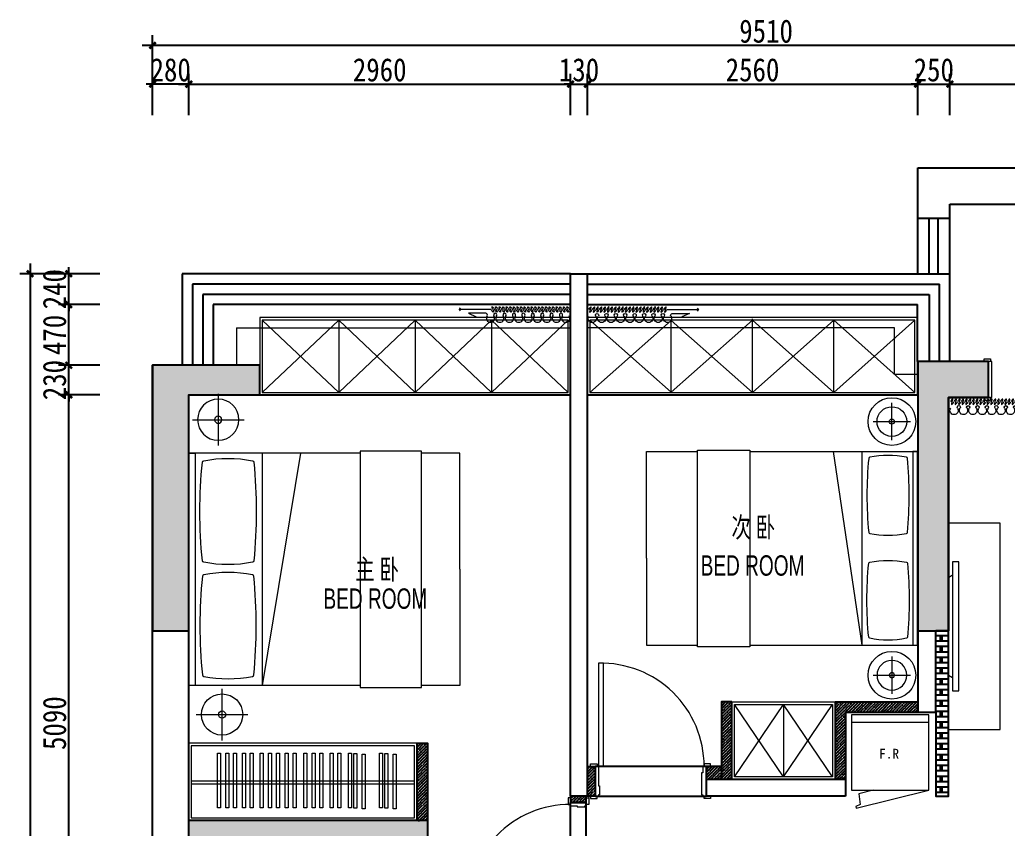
# Model space of a CAD drawing. Header units: millimetres. Extents: x 104198 to 1296755, y -81101 to 81453.
# Drawn here: x 600648 to 608302, y 13890 to 20159 of the extents above; entities that cross this region are included whole.
import ezdxf

# ---------------------------------------------------------------- set-up
doc = ezdxf.new("R2010")
doc.units = ezdxf.units.MM
doc.header["$PDMODE"] = 3
doc.layers.get('Defpoints').update_dxf_attribs({"color": 250})
for name, color, linetype, lineweight in [('01-PL-墙体柱子', 7, 'Continuous', 35), ('1-活动家具', 51, 'Continuous', 20), ('1-门套', 3, 'Continuous', 13), ('P★01 活动家具', 51, 'Continuous', 0), ('P★02 固定家具', 30, 'Continuous', 0), ('P★04 平面门扇', 60, 'Continuous', 0), ('平面文字', 2, 'Continuous', 0)]:
    doc.layers.add(name, color=color, linetype=linetype, lineweight=lineweight)
for name, color, linetype in [('11-PL-原始门窗', 1, 'Continuous'), ('30-PL-平面文字说明', 1, 'Continuous'), ('P-新砌墙体填充', 8, 'Continuous'), ('墙体', 7, 'Continuous'), ('窗户', 1, 'Continuous')]:
    doc.layers.add(name, color=color, linetype=linetype)
doc.styles.add('ROMANT', font='', dxfattribs={"width": 0.7})
doc.styles.add('新宋体', font='', dxfattribs={"width": 0.85})
doc.styles.get('ROMANT').set_extended_font_data('SimSun')
doc.styles.get('新宋体').set_extended_font_data('NSimSun')
doc.dimstyles.new('平面外部尺寸', dxfattribs={"dimtxt": 180, "dimasz": 50, "dimexe": 80, "dimexo": 60, "dimgap": 20, "dimtad": 1, "dimdec": 0, "dimtxsty": '新宋体', "dimblk": 'ARCHTICK', "dimcen": 2.5, "dimdle": 80, "dimclrd": 8, "dimclre": 8, "dimclrt": 1, "dimadec": 0, "dimazin": 0, "dimtfac": 1, "dimtdec": 0, "dimtix": 1, "dimtmove": 2, "dimatfit": 3, "dimldrblk": 'DOT', "dimfxl": 1, "dimarcsym": 0})

# ---------------------------------------------------------------- blocks, each defined once
blk = doc.blocks.new('A$C4F0320F4')
at = {"color": 32}
for p, q in [((1091, 71), (1009, 108)), ((849, 29), (1192, 29)), ((905, 71), (1091, 71))]:
    blk.add_line(p, q, dxfattribs=at)
for centre, start, end in [((1208, 61), 206.8177, 243.0269), ((1208, -3), 116.9731, 153.1823)]:
    blk.add_arc(centre, 36.1, start, end, dxfattribs=at)
for centre, major_axis, start_param, end_param in [((44, 124), (31.3, 31.3), 0.785455, 2.971795), ((44, 124), (31.3, 31.3), 4.8823, 7.06864), ((95, 89), (-12.6, 12.6), 0.169911, 2.356251)]:
    blk.add_ellipse(centre, major_axis=major_axis, ratio=1, start_param=start_param, end_param=end_param, dxfattribs=at)
at = {"color": 32, "linetype": 'ByBlock'}
for centre, major_axis, start_param, end_param in [((145, 124), (31.3, 31.3), 0.785455, 2.971795), ((145, 124), (-31.3, 31.3), 3.311504, 5.497844), ((246, 124), (31.3, 31.3), 0.785455, 2.971795), ((246, 124), (31.3, 31.3), 4.8823, 7.06864), ((348, 124), (-31.3, 31.3), -0.785341, 1.400999), ((348, 124), (31.3, 31.3), 4.8823, 7.06864), ((449, 124), (31.3, 31.3), 0.785455, 2.971795), ((449, 124), (31.3, 31.3), 4.8823, 7.06864), ((550, 124), (31.3, 31.3), 0.785455, 2.971795), ((550, 124), (-31.3, 31.3), 3.311504, 5.497844), ((651, 124), (31.3, 31.3), 0.785455, 2.971795), ((651, 124), (31.3, 31.3), 4.8823, 7.06864), ((753, 124), (31.3, 31.3), 0.785455, 2.971795), ((753, 124), (31.3, 31.3), 4.8823, 7.06864), ((854, 124), (-31.3, 31.3), -0.785341, 1.400999), ((854, 124), (31.3, 31.3), 4.8823, 7.06864), ((95, 89), (-12.6, 12.6), 2.356251, 4.542591), ((196, 89), (12.6, 12.6), 1.740708, 6.113388), ((297, 89), (-12.6, 12.6), 0.169911, 4.542591), ((398, 89), (12.6, 12.6), 1.740708, 6.113388), ((500, 89), (-12.6, 12.6), 0.169911, 2.356251), ((500, 89), (-12.6, 12.6), 2.356251, 4.542591), ((601, 89), (12.6, 12.6), 1.740708, 6.113388), ((702, 89), (12.6, 12.6), 1.740708, 6.113388), ((803, 89), (-12.6, 12.6), 0.169911, 4.542591), ((905, 89), (-12.6, 12.6), 0.169911, 2.356251)]:
    blk.add_ellipse(centre, major_axis=major_axis, ratio=1, start_param=start_param, end_param=end_param, dxfattribs=at)
at = {"color": 32, "extrusion": (0, 0, -1)}
for centre, start_param, end_param in [((14, 29), 1.716714, 4.858306), ((33, 29), -1.424879, 1.716714), ((52, 29), 1.716714, 4.858306), ((72, 29), -1.424879, 1.716714), ((91, 29), 1.716714, 4.858306), ((110, 29), -1.424879, 1.716714), ((129, 29), 1.716714, 4.858306), ((148, 29), -1.424879, 1.716714), ((168, 29), 1.716714, 4.858306), ((187, 29), -1.424879, 1.716714), ((206, 29), 1.716714, 4.858306), ((225, 29), -1.424879, 1.716714), ((244, 29), 1.716714, 4.858306), ((264, 29), -1.424879, 1.716714), ((283, 29), 1.716714, 4.858306), ((302, 29), -1.424879, 1.716714), ((321, 29), 1.716714, 4.858306), ((340, 29), -1.424879, 1.716714), ((360, 29), 1.716714, 4.858306), ((379, 29), -1.424879, 1.716714), ((398, 29), 1.716714, 4.858306), ((417, 29), -1.424879, 1.716714), ((436, 29), 1.716714, 4.858306), ((456, 29), -1.424879, 1.716714), ((475, 29), 1.716714, 4.858306), ((494, 29), -1.424879, 1.716714), ((513, 29), 1.716714, 4.858306), ((532, 29), -1.424879, 1.716714), ((551, 29), 1.716714, 4.858306), ((571, 29), -1.424879, 1.716714), ((590, 29), 1.716714, 4.858306), ((609, 29), -1.424879, 1.716714), ((628, 29), 1.716714, 4.858306), ((647, 29), -1.424879, 1.716714), ((667, 29), 1.716714, 4.858306), ((686, 29), -1.424879, 1.716714), ((705, 29), 1.716714, 4.858306), ((724, 29), -1.424879, 1.716714), ((743, 29), 1.716714, 4.858306), ((763, 29), -1.424879, 1.716714), ((782, 29), 1.716714, 4.858306), ((801, 29), -1.424879, 1.716714), ((820, 29), 1.716714, 4.858306), ((839, 29), -1.424879, 1.716714)]:
    blk.add_ellipse(centre, major_axis=(-16.5, 28.6), ratio=0.254545, start_param=start_param, end_param=end_param, dxfattribs=at)
blk = doc.blocks.new('A$C619C14DB')
at = {"layer": '1-活动家具', "color": 45}
for points in [[(0, 30), (1000, 30), (1000, 80), (0, 80)], [(100, 30), (900, 30), (880, 0), (120, 0)]]:
    blk.add_lwpolyline(points, close=True, dxfattribs=at)
blk = doc.blocks.new('A$C41F843A1')
at = {"layer": '1-活动家具', "color": 51}
for p, q in [((687.9, 2100), (12.9, 2100)), ((12.9, 2100), (12.9, 1704.6)), ((687.9, 2100), (1512.9, 2100)), ((1512.9, 2100), (1512.9, 1704.6)), ((12.9, 1300.6), (12.9, 0)), ((1512.9, 1300.6), (1512.9, 0))]:
    blk.add_line(p, q, dxfattribs=at)
at = {"layer": '1-活动家具', "color": 45}
for q in [(1512.9, 651.5), (1512.9, 428.6)]:
    blk.add_line((12.9, 428.6), q, dxfattribs=at)
at = {"layer": '1-活动家具', "color": 51}
for points in [[(1525.7, 1300.6), (0, 1300.6), (0, 1704.6), (1525.7, 1704.6)], [(1512.9, 37.5), (12.9, 37.5), (12.9, 0), (1512.9, 0)]]:
    blk.add_lwpolyline(points, close=True, dxfattribs=at)
at = {"layer": '1-活动家具', "color": 45}
for points in [[(647.5, 378.2, -0.322023), (655.6, 370.6, -0.09885), (655.6, 86.7, -0.322023), (647.5, 79.1, -0.049649), (73.6, 79.1, -0.322023), (65.5, 86.7, -0.09885), (65.5, 370.6, -0.322023), (73.6, 378.2, -0.049649)], [(887.2, 378.2, 0.322023), (879, 370.6, 0.09885), (879, 86.7, 0.322023), (887.2, 79.1, 0.049649), (1461.1, 79.1, 0.322023), (1469.2, 86.7, 0.09885), (1469.2, 370.6, 0.322023), (1461.1, 378.2, 0.049649)]]:
    blk.add_lwpolyline(points, format="xyb", close=True, dxfattribs=at)
blk = doc.blocks.new('A$C1AED7FCF')
at = {"layer": '1-活动家具', "color": 45}
for points in [[(247.5, 0), (247.5, 495.1)], [(0, 247.5), (495.1, 247.5)]]:
    blk.add_lwpolyline(points, dxfattribs=at)
at = {"layer": '1-活动家具', "color": 51, "ltscale": 2000}
blk.add_circle((247.5, 247.5), 197.5, dxfattribs=at)
at = {"layer": '1-活动家具', "color": 45}
blk.add_circle((247.5, 247.5), 34.5, dxfattribs=at)
blk = doc.blocks.new('A$C69B14268')
at = {"layer": '1-活动家具', "color": 51}
for p, q in [((17.1, 772.1), (17.1, 2100)), ((1817.1, 772.1), (1817.1, 2100)), ((17.1, 0), (17.1, 294.8)), ((1817.1, 0), (1817.1, 294.8)), ((917.1, 0), (17.1, 0)), ((917.1, 0), (1817.1, 0))]:
    blk.add_line(p, q, dxfattribs=at)
at = {"layer": '1-活动家具', "color": 45}
for q in [(1817.1, 1528.6), (1817.1, 1231.3)]:
    blk.add_line((17.1, 1528.6), q, dxfattribs=at)
at = {"layer": '1-活动家具', "color": 51}
for points in [[(1817.1, 2050), (17.1, 2050), (17.1, 2100), (1817.1, 2100)], [(1834.2, 772.1), (0, 772.1), (0, 294.8), (1834.2, 294.8)]]:
    blk.add_lwpolyline(points, close=True, dxfattribs=at)
at = {"layer": '1-活动家具', "color": 45}
for points in [[(863.3, 1595.7, 0.322023), (874.2, 1605.8, 0.09885), (874.2, 1984.4, 0.322023), (863.3, 1994.5, 0.049649), (98.1, 1994.5, 0.322023), (87.3, 1984.4, 0.09885), (87.3, 1605.8, 0.322023), (98.1, 1595.7, 0.049649)], [(982.9, 1595.7, -0.322023), (972, 1605.8, -0.09885), (972, 1984.4, -0.322023), (982.9, 1994.5, -0.049649), (1748.1, 1994.5, -0.322023), (1758.9, 1984.4, -0.09885), (1758.9, 1605.8, -0.322023), (1748.1, 1595.7, -0.049649)]]:
    blk.add_lwpolyline(points, format="xyb", close=True, dxfattribs=at)
blk = doc.blocks.new('_ArchTick')
at = {"color": 2, "linetype": 'ByBlock', "const_width": 0.4}
blk.add_lwpolyline([(-0.5, -0.5), (0.5, 0.5)], dxfattribs=at)
blk = doc.blocks.new('*D1050')
at = {"layer": '30-PL-平面文字说明', "color": 8, "lineweight": -2, "transparency": 16777216}
for p, q in [((568736, 12080.1), (568736, 17330.1)), ((568976, 17250.1), (568656, 17250.1)), ((568976, 12160.1), (568656, 12160.1))]:
    blk.add_line(p, q, dxfattribs=at)
at = {"layer": 'Defpoints', "color": 0, "transparency": 16777216}
for p in [(568736, 17250.1), (569036, 17250.1), (569036, 12160.1)]:
    blk.add_point(p, dxfattribs=at)
at = {"layer": '30-PL-平面文字说明', "color": 8, "lineweight": -2, "transparency": 16777216, "xscale": 50, "yscale": 50, "zscale": 50}
for p, rotation in [((568736, 17250.1), 90), ((568736, 12160.1), 270)]:
    blk.add_blockref('_ArchTick', p, dxfattribs=dict(at, rotation=rotation))
at = {"layer": '30-PL-平面文字说明', "color": 1, "transparency": 16777216, "insert": (568626, 14705.1), "char_height": 180, "attachment_point": 5, "rotation": 90, "style": '新宋体'}
blk.add_mtext('5090', dxfattribs=at)
blk = doc.blocks.new('_Dot')
at = {"color": 2, "linetype": 'ByBlock', "lineweight": -2}
blk.add_line((-0.5, 0), (-1, 0), dxfattribs=at)
at = {"color": 2, "linetype": 'ByBlock', "const_width": 0.5}
blk.add_lwpolyline([(-0.25, 0, 1), (0.25, 0, 1)], format="xyb", close=True, dxfattribs=at)
blk = doc.blocks.new('*D1051')
at = {"layer": '30-PL-平面文字说明', "color": 8, "lineweight": -2, "transparency": 16777216}
for p, q in [((568736, 17480.1), (568736, 17530.1)), ((568976, 17480.1), (568656, 17480.1)), ((568736, 17250.1), (568736, 17480.1)), ((568976, 17250.1), (568656, 17250.1)), ((568736, 17250.1), (568736, 17200.1))]:
    blk.add_line(p, q, dxfattribs=at)
at = {"layer": 'Defpoints', "color": 0, "transparency": 16777216}
for p in [(568736, 17480.1), (569036, 17480.1), (569036, 17250.1)]:
    blk.add_point(p, dxfattribs=at)
at = {"layer": '30-PL-平面文字说明', "color": 8, "lineweight": -2, "transparency": 16777216, "xscale": 50, "yscale": 50, "zscale": 50}
for p, rotation in [((568736, 17480.1), 270), ((568736, 17250.1), 90)]:
    blk.add_blockref('_ArchTick', p, dxfattribs=dict(at, rotation=rotation))
at = {"layer": '30-PL-平面文字说明', "color": 1, "transparency": 16777216, "insert": (568626, 17365.1), "char_height": 180, "attachment_point": 5, "rotation": 90, "style": '新宋体'}
blk.add_mtext('230', dxfattribs=at)
blk = doc.blocks.new('*D1052')
at = {"layer": '30-PL-平面文字说明', "color": 8, "lineweight": -2, "transparency": 16777216}
for p, q in [((568736, 17400.1), (568736, 18030.1)), ((568976, 17950.1), (568656, 17950.1)), ((568976, 17480.1), (568656, 17480.1))]:
    blk.add_line(p, q, dxfattribs=at)
at = {"layer": 'Defpoints', "color": 0, "transparency": 16777216}
for p in [(568736, 17950.1), (569036, 17950.1), (569036, 17480.1)]:
    blk.add_point(p, dxfattribs=at)
at = {"layer": '30-PL-平面文字说明', "color": 8, "lineweight": -2, "transparency": 16777216, "xscale": 50, "yscale": 50, "zscale": 50}
for p, rotation in [((568736, 17950.1), 90), ((568736, 17480.1), 270)]:
    blk.add_blockref('_ArchTick', p, dxfattribs=dict(at, rotation=rotation))
at = {"layer": '30-PL-平面文字说明', "color": 1, "transparency": 16777216, "insert": (568626, 17715.1), "char_height": 180, "attachment_point": 5, "rotation": 90, "style": '新宋体'}
blk.add_mtext('470', dxfattribs=at)
blk = doc.blocks.new('*D1053')
at = {"layer": '30-PL-平面文字说明', "color": 8, "lineweight": -2, "transparency": 16777216}
for p, q in [((568736, 18190.1), (568736, 18240.1)), ((568976, 18190.1), (568656, 18190.1)), ((568736, 17950.1), (568736, 18190.1)), ((568976, 17950.1), (568656, 17950.1)), ((568736, 17950.1), (568736, 17900.1))]:
    blk.add_line(p, q, dxfattribs=at)
at = {"layer": 'Defpoints', "color": 0, "transparency": 16777216}
for p in [(568736, 18190.1), (569036, 18190.1), (569036, 17950.1)]:
    blk.add_point(p, dxfattribs=at)
at = {"layer": '30-PL-平面文字说明', "color": 8, "lineweight": -2, "transparency": 16777216, "xscale": 50, "yscale": 50, "zscale": 50}
for p, rotation in [((568736, 18190.1), 270), ((568736, 17950.1), 90)]:
    blk.add_blockref('_ArchTick', p, dxfattribs=dict(at, rotation=rotation))
at = {"layer": '30-PL-平面文字说明', "color": 1, "transparency": 16777216, "insert": (568626, 18070.1), "char_height": 180, "attachment_point": 5, "rotation": 90, "style": '新宋体'}
blk.add_mtext('240', dxfattribs=at)
blk = doc.blocks.new('*D1054')
at = {"layer": '30-PL-平面文字说明', "color": 8, "lineweight": -2, "transparency": 16777216}
for p, q in [((568436, 18270.1), (568436, 8100.1)), ((568976, 18190.1), (568356, 18190.1)), ((568976, 8180.1), (568356, 8180.1))]:
    blk.add_line(p, q, dxfattribs=at)
at = {"layer": 'Defpoints', "color": 0, "transparency": 16777216}
for p in [(569036, 18190.1), (568436, 8180.1), (569036, 8180.1)]:
    blk.add_point(p, dxfattribs=at)
at = {"layer": '30-PL-平面文字说明', "color": 8, "lineweight": -2, "transparency": 16777216, "xscale": 50, "yscale": 50, "zscale": 50}
for p, rotation in [((568436, 18190.1), 90), ((568436, 8180.1), 270)]:
    blk.add_blockref('_ArchTick', p, dxfattribs=dict(at, rotation=rotation))
at = {"layer": '30-PL-平面文字说明', "color": 1, "transparency": 16777216, "insert": (568326, 13185.1), "char_height": 180, "attachment_point": 5, "rotation": 90, "style": '新宋体'}
blk.add_mtext('10010', dxfattribs=at)
blk = doc.blocks.new('*D1069')
at = {"layer": '30-PL-平面文字说明', "color": 8, "lineweight": -2, "transparency": 16777216}
for p, q in [((569666, 19420.1), (569666, 19740.1)), ((572626, 19420.1), (572626, 19740.1)), ((569586, 19660.1), (572706, 19660.1))]:
    blk.add_line(p, q, dxfattribs=at)
at = {"layer": 'Defpoints', "color": 0, "transparency": 16777216}
for p in [(572626, 19660.1), (569666, 19360.1), (572626, 19360.1)]:
    blk.add_point(p, dxfattribs=at)
at = {"layer": '30-PL-平面文字说明', "color": 8, "lineweight": -2, "transparency": 16777216, "xscale": 50, "yscale": 50, "zscale": 50, "rotation": 180}
blk.add_blockref('_ArchTick', (569666, 19660.1), dxfattribs=at)
at = {"layer": '30-PL-平面文字说明', "color": 8, "lineweight": -2, "transparency": 16777216, "xscale": 50, "yscale": 50, "zscale": 50}
blk.add_blockref('_ArchTick', (572626, 19660.1), dxfattribs=at)
at = {"layer": '30-PL-平面文字说明', "color": 1, "transparency": 16777216, "insert": (571146, 19770.1), "char_height": 180, "attachment_point": 5, "style": '新宋体'}
blk.add_mtext('2960', dxfattribs=at)
blk = doc.blocks.new('*D1070')
at = {"layer": '30-PL-平面文字说明', "color": 8, "lineweight": -2, "transparency": 16777216}
for p, q in [((572626, 19420.1), (572626, 19740.1)), ((572756, 19420.1), (572756, 19740.1)), ((572626, 19660.1), (572576, 19660.1)), ((572626, 19660.1), (572756, 19660.1)), ((572756, 19660.1), (572806, 19660.1))]:
    blk.add_line(p, q, dxfattribs=at)
at = {"layer": 'Defpoints', "color": 0, "transparency": 16777216}
for p in [(572756, 19660.1), (572626, 19360.1), (572756, 19360.1)]:
    blk.add_point(p, dxfattribs=at)
at = {"layer": '30-PL-平面文字说明', "color": 8, "lineweight": -2, "transparency": 16777216, "xscale": 50, "yscale": 50, "zscale": 50}
blk.add_blockref('_ArchTick', (572626, 19660.1), dxfattribs=at)
at = {"layer": '30-PL-平面文字说明', "color": 8, "lineweight": -2, "transparency": 16777216, "xscale": 50, "yscale": 50, "zscale": 50, "rotation": 180}
blk.add_blockref('_ArchTick', (572756, 19660.1), dxfattribs=at)
at = {"layer": '30-PL-平面文字说明', "color": 1, "transparency": 16777216, "insert": (572691, 19770.1), "char_height": 180, "attachment_point": 5, "style": '新宋体'}
blk.add_mtext('130', dxfattribs=at)
blk = doc.blocks.new('*D1071')
at = {"layer": '30-PL-平面文字说明', "color": 8, "lineweight": -2, "transparency": 16777216}
for p, q in [((572756, 19420.1), (572756, 19740.1)), ((575316, 19420.1), (575316, 19740.1)), ((572676, 19660.1), (575396, 19660.1))]:
    blk.add_line(p, q, dxfattribs=at)
at = {"layer": 'Defpoints', "color": 0, "transparency": 16777216}
for p in [(575316, 19660.1), (572756, 19360.1), (575316, 19360.1)]:
    blk.add_point(p, dxfattribs=at)
at = {"layer": '30-PL-平面文字说明', "color": 8, "lineweight": -2, "transparency": 16777216, "xscale": 50, "yscale": 50, "zscale": 50, "rotation": 180}
blk.add_blockref('_ArchTick', (572756, 19660.1), dxfattribs=at)
at = {"layer": '30-PL-平面文字说明', "color": 8, "lineweight": -2, "transparency": 16777216, "xscale": 50, "yscale": 50, "zscale": 50}
blk.add_blockref('_ArchTick', (575316, 19660.1), dxfattribs=at)
at = {"layer": '30-PL-平面文字说明', "color": 1, "transparency": 16777216, "insert": (574036, 19770.1), "char_height": 180, "attachment_point": 5, "style": '新宋体'}
blk.add_mtext('2560', dxfattribs=at)
blk = doc.blocks.new('*D1072')
at = {"layer": '30-PL-平面文字说明', "color": 8, "lineweight": -2, "transparency": 16777216}
for p, q in [((575316, 19420.1), (575316, 19740.1)), ((575566, 19420.1), (575566, 19740.1)), ((575316, 19660.1), (575266, 19660.1)), ((575316, 19660.1), (575566, 19660.1)), ((575566, 19660.1), (575616, 19660.1))]:
    blk.add_line(p, q, dxfattribs=at)
at = {"layer": 'Defpoints', "color": 0, "transparency": 16777216}
for p in [(575566, 19660.1), (575316, 19360.1), (575566, 19360.1)]:
    blk.add_point(p, dxfattribs=at)
at = {"layer": '30-PL-平面文字说明', "color": 8, "lineweight": -2, "transparency": 16777216, "xscale": 50, "yscale": 50, "zscale": 50}
blk.add_blockref('_ArchTick', (575316, 19660.1), dxfattribs=at)
at = {"layer": '30-PL-平面文字说明', "color": 8, "lineweight": -2, "transparency": 16777216, "xscale": 50, "yscale": 50, "zscale": 50, "rotation": 180}
blk.add_blockref('_ArchTick', (575566, 19660.1), dxfattribs=at)
at = {"layer": '30-PL-平面文字说明', "color": 1, "transparency": 16777216, "insert": (575441, 19770.1), "char_height": 180, "attachment_point": 5, "style": '新宋体'}
blk.add_mtext('250', dxfattribs=at)
blk = doc.blocks.new('*D1073')
at = {"layer": '30-PL-平面文字说明', "color": 8, "lineweight": -2, "transparency": 16777216}
for p, q in [((575566, 19420.1), (575566, 19740.1)), ((578616, 19420.1), (578616, 19740.1)), ((575486, 19660.1), (578696, 19660.1))]:
    blk.add_line(p, q, dxfattribs=at)
at = {"layer": 'Defpoints', "color": 0, "transparency": 16777216}
for p in [(578616, 19660.1), (575566, 19360.1), (578616, 19360.1)]:
    blk.add_point(p, dxfattribs=at)
at = {"layer": '30-PL-平面文字说明', "color": 8, "lineweight": -2, "transparency": 16777216, "xscale": 50, "yscale": 50, "zscale": 50, "rotation": 180}
blk.add_blockref('_ArchTick', (575566, 19660.1), dxfattribs=at)
at = {"layer": '30-PL-平面文字说明', "color": 8, "lineweight": -2, "transparency": 16777216, "xscale": 50, "yscale": 50, "zscale": 50}
blk.add_blockref('_ArchTick', (578616, 19660.1), dxfattribs=at)
at = {"layer": '30-PL-平面文字说明', "color": 1, "transparency": 16777216, "insert": (577166, 19770.1), "char_height": 180, "attachment_point": 5, "style": '新宋体'}
blk.add_mtext('3050', dxfattribs=at)
blk = doc.blocks.new('*D1075')
at = {"layer": '30-PL-平面文字说明', "color": 8, "lineweight": -2, "transparency": 16777216}
for p, q in [((569386, 19420.1), (569386, 20040.1)), ((578896, 19420.1), (578896, 20040.1)), ((578976, 19960.1), (569306, 19960.1))]:
    blk.add_line(p, q, dxfattribs=at)
at = {"layer": 'Defpoints', "color": 0, "transparency": 16777216}
for p in [(569386, 19960.1), (569386, 19360.1), (578896, 19360.1)]:
    blk.add_point(p, dxfattribs=at)
at = {"layer": '30-PL-平面文字说明', "color": 8, "lineweight": -2, "transparency": 16777216, "xscale": 50, "yscale": 50, "zscale": 50, "rotation": 180}
blk.add_blockref('_ArchTick', (569386, 19960.1), dxfattribs=at)
at = {"layer": '30-PL-平面文字说明', "color": 8, "lineweight": -2, "transparency": 16777216, "xscale": 50, "yscale": 50, "zscale": 50}
blk.add_blockref('_ArchTick', (578896, 19960.1), dxfattribs=at)
at = {"layer": '30-PL-平面文字说明', "color": 1, "transparency": 16777216, "insert": (574141, 20070.1), "char_height": 180, "attachment_point": 5, "style": '新宋体'}
blk.add_mtext('9510', dxfattribs=at)
blk = doc.blocks.new('*D1077')
at = {"layer": '30-PL-平面文字说明', "color": 8, "lineweight": -2, "transparency": 16777216}
for p, q in [((569386, 19420.1), (569386, 19740.1)), ((569666, 19420.1), (569666, 19740.1)), ((569386, 19660.1), (569336, 19660.1)), ((569666, 19660.1), (569386, 19660.1)), ((569666, 19660.1), (569716, 19660.1))]:
    blk.add_line(p, q, dxfattribs=at)
at = {"layer": 'Defpoints', "color": 0, "transparency": 16777216}
for p in [(569386, 19660.1), (569386, 19360.1), (569666, 19360.1)]:
    blk.add_point(p, dxfattribs=at)
at = {"layer": '30-PL-平面文字说明', "color": 8, "lineweight": -2, "transparency": 16777216, "xscale": 50, "yscale": 50, "zscale": 50}
blk.add_blockref('_ArchTick', (569386, 19660.1), dxfattribs=at)
at = {"layer": '30-PL-平面文字说明', "color": 8, "lineweight": -2, "transparency": 16777216, "xscale": 50, "yscale": 50, "zscale": 50, "rotation": 180}
blk.add_blockref('_ArchTick', (569666, 19660.1), dxfattribs=at)
at = {"layer": '30-PL-平面文字说明', "color": 1, "transparency": 16777216, "insert": (569526, 19770.1), "char_height": 180, "attachment_point": 5, "style": '新宋体'}
blk.add_mtext('280', dxfattribs=at)
blk = doc.blocks.new('dfgdfgsd')
at = {"layer": '01-PL-墙体柱子', "lineweight": -2, "ltscale": 10}
for points in [[(570216, 17480.1), (569386, 17480.1), (569386, 15420.1), (569666, 15420.1), (569666, 17250.1), (570216, 17250.1)], [(575866, 17510.1), (575566, 17510.1), (575316, 17510.1), (575316, 15420.1), (575556, 15420.1), (575556, 17230.1), (575866, 17230.1)]]:
    blk.add_hatch(color=8, dxfattribs=at).paths.add_polyline_path(points)
at = {"layer": 'P-新砌墙体填充', "lineweight": -3}
h = blk.add_hatch(dxfattribs=at)
h.set_pattern_fill('BRSTONE', color=256, scale=5, style=0)
h.set_pattern_definition([(0, (774942.82, -149614.948), (9e-15, 41.91), []), (90, (775057.12, -149614.95), (-63.5, 41.91), [41.91, -41.91]), (90, (775044.42, -149614.95), (-63.5, 41.91), [41.91, -41.91]), (0, (775057.12, -149607.963), (63.5, 41.91), [-114.3, 12.7]), (0, (775057.12, -149600.978), (63.5, 41.91), [-114.3, 12.7]), (0, (775057.12, -149593.993), (63.5, 41.91), [-114.3, 12.7]), (0, (775057.12, -149587.008), (63.5, 41.91), [-114.3, 12.7]), (0, (775057.12, -149580.023), (63.5, 41.91), [-114.3, 12.7])])
h.paths.add_polyline_path([(575556, 15420.1), (575456, 15420.1), (575456, 14790.1), (575456, 14140.1), (575556, 14140.1)])
at = {"layer": 'P-新砌墙体填充'}
h = blk.add_hatch(dxfattribs=at)
h.set_pattern_fill('ANSI35', color=256, scale=5, style=0)
h.set_pattern_definition([(45, (573795.87, 14270.112), (-22.45064, 22.45064), []), (45, (573818.32, 14270.112), (-22.45064, 22.45064), [39.6875, -7.9375, 0, -7.9375])])
h.paths.add_polyline_path([(575316, 14870.1), (574676, 14870.1), (574676, 14270.1), (574756, 14270.1), (574756, 14790.1), (575316, 14790.1)])
h.paths.add_polyline_path([(573875.9, 14870.1), (573795.9, 14870.1), (573795.9, 14270.1), (573875.9, 14270.1)])
h = blk.add_hatch(dxfattribs=at)
h.set_pattern_fill('ANSI35', color=256, scale=5, style=0)
h.set_pattern_definition([(45, (571435.87, 13950.093), (-22.4506, 22.4506), []), (45, (571458.32, 13950.093), (-22.4506, 22.4506), [39.6875, -7.9375, 0, -7.9375])])
h.paths.add_polyline_path([(571515.9, 14550.1), (571435.9, 14550.1), (571435.9, 13950.1), (571515.9, 13950.1)])
h = blk.add_hatch(dxfattribs=at)
h.set_pattern_fill('ANSI35', color=256, scale=5, style=0)
h.set_pattern_definition([(45, (572756, 14140.093), (-22.4506, 22.4506), []), (45, (572778.452, 14140.093), (-22.4506, 22.4506), [39.6875, -7.9375, 0, -7.9375])])
h.paths.add_polyline_path([(572756, 14370.1), (572815.9, 14370.1), (572815.9, 14140.1), (572756, 14140.1)])
h = blk.add_hatch(dxfattribs=at)
h.set_pattern_fill('ANSI35', color=256, scale=5, style=0)
h.set_pattern_definition([(45, (573675.87, 14270.093), (-22.4506, 22.4506), []), (45, (573698.32, 14270.093), (-22.451, 22.451), [39.6875, -7.9375, 0, -7.9375])])
h.paths.add_polyline_path([(573675.9, 14270.1), (573795.9, 14270.1), (573795.9, 14370.1), (573675.9, 14370.1)])
h = blk.add_hatch(dxfattribs=at)
h.set_pattern_fill('ANSI35', color=256, scale=5, style=0)
h.set_pattern_definition([(45, (572626, 14090.093), (-22.451, 22.451), []), (45, (572648.452, 14090.093), (-22.451, 22.451), [39.6875, -7.9375, 0, -7.9375])])
h.paths.add_polyline_path([(572745.9, 14140.1), (572626, 14140.1), (572626, 14090.1), (572745.9, 14090.1)])
at = {"layer": 'P-新砌墙体填充', "lineweight": -3}
h = blk.add_hatch(dxfattribs=at)
h.set_pattern_fill('BRSTONE', color=256, scale=5, style=0)
h.set_pattern_definition([(0, (569666, 12930.093), (9e-15, 41.91), []), (90, (569780.3, 12930.09), (-63.5, 41.91), [41.91, -41.91]), (90, (569767.6, 12930.09), (-63.5, 41.91), [41.91, -41.91]), (0, (569780.3, 12937.078), (63.5, 41.91), [-114.3, 12.7]), (0, (569780.3, 12944.063), (63.5, 41.91), [-114.3, 12.7]), (0, (569780.3, 12951.048), (63.5, 41.91), [-114.3, 12.7]), (0, (569780.3, 12958.033), (63.5, 41.91), [-114.3, 12.7]), (0, (569780.3, 12965.018), (63.5, 41.91), [-114.3, 12.7])])
h.paths.add_polyline_path([(573976, 13170.1), (573645.9, 13170.1), (573645.9, 12930.1), (573675.9, 12930.1), (573976, 12930.1)])
h.paths.add_polyline_path([(571515.9, 13950.1), (571435.9, 13950.1), (569666, 13950.1), (569666, 13830.1), (571385.9, 13830.1), (571385.9, 13770.1), (571515.9, 13770.1)])
at = {"color": 5}
for p, q in [((574676, 14870.1), (575316, 14870.1)), ((574676, 14870.1), (574676, 14270.1)), ((574756, 14790.1), (574756, 14270.1)), ((572625.9, 14090.1), (572745.9, 14090.1)), ((572626, 14140.1), (572626, 14090.1)), ((572745.9, 14090.1), (572745.9, 14140.1)), ((571515.9, 13950.1), (569665.9, 13950.1)), ((571515.9, 13950.1), (571515.9, 13770.1))]:
    blk.add_line(p, q, dxfattribs=at)
at = {"color": 8, "linetype": 'ByBlock', "ltscale": 2}
for p, q in [((573675.9, 14370.1), (572815.9, 14370.1)), ((572625.9, 13230.1), (572625.9, 14090.1)), ((572745.9, 13230.1), (572745.9, 14090.1)), ((572815.9, 14140.1), (573675.9, 14140.1))]:
    blk.add_line(p, q, dxfattribs=at)
at = {"color": 5}
blk.add_lwpolyline([(574756, 14790.1), (575456, 14790.1), (575456, 14140.1), (575556, 14140.1), (575556, 15420.1)], dxfattribs=at)
for points in [[(573875.9, 14870.1), (573795.9, 14870.1), (573795.9, 14270.1), (573875.9, 14270.1)], [(571435.9, 14550.1), (571515.9, 14550.1), (571515.9, 13950.1), (571435.9, 13950.1)], [(572756, 14370.1), (572815.9, 14370.1), (572815.9, 14140.1), (572756, 14140.1)], [(573675.9, 14270.1), (573795.9, 14270.1), (573795.9, 14370.1), (573675.9, 14370.1)]]:
    blk.add_lwpolyline(points, close=True, dxfattribs=at)
at = {"layer": '01-PL-墙体柱子', "color": 8, "lineweight": -2, "ltscale": 10}
for points in [[(570216, 17480.1), (569386, 17480.1), (569386, 15420.1), (569666, 15420.1), (569666, 17250.1), (570216, 17250.1)], [(575866, 17510.1), (575566, 17510.1), (575316, 17510.1), (575316, 15420.1), (575556, 15420.1), (575556, 17230.1), (575866, 17230.1)]]:
    blk.add_lwpolyline(points, close=True, dxfattribs=at)
at = {"layer": '1-门套'}
for points in [[(575881, 17510.1), (575831, 17510.1), (575831, 17530.1), (575881, 17530.1)], [(575881, 17230.1), (575831, 17230.1), (575831, 17210.1), (575881, 17210.1)], [(572830.9, 14370.1), (572780.9, 14370.1), (572780.9, 14390.1), (572830.9, 14390.1)], [(573660.9, 14370.1), (573710.9, 14370.1), (573710.9, 14390.1), (573660.9, 14390.1)], [(572625.9, 14075.1), (572625.9, 14125.1), (572605.9, 14125.1), (572605.9, 14075.1)], [(572745.9, 14075.1), (572745.9, 14125.1), (572765.9, 14125.1), (572765.9, 14075.1)], [(572830.9, 14140.1), (572780.9, 14140.1), (572780.9, 14120.1), (572830.9, 14120.1)], [(573660.9, 14140.1), (573710.9, 14140.1), (573710.9, 14120.1), (573660.9, 14120.1)]]:
    blk.add_lwpolyline(points, close=True, dxfattribs=at)
for points in [[(575891, 17500.1), (575891, 17510.1), (575866, 17510.1), (575866, 17230.1), (575891, 17230.1), (575891, 17410.1), (575891, 17410.1), (575891, 17500.1), (575891, 17500.1)], [(572840.9, 14150.1), (572840.9, 14140.1), (572815.9, 14140.1), (572815.9, 14370.1), (572840.9, 14370.1), (572840.9, 14220.1), (572850.9, 14220.1), (572850.9, 14150.1), (572840.9, 14150.1)], [(573650.9, 14150.1), (573650.9, 14140.1), (573675.9, 14140.1), (573675.9, 14370.1), (573650.9, 14370.1), (573650.9, 14320.1), (573640.9, 14320.1), (573640.9, 14150.1), (573650.9, 14150.1)], [(572735.9, 14065.1), (572745.9, 14065.1), (572745.9, 14090.1), (572625.9, 14090.1), (572625.9, 14065.1), (572675.9, 14065.1), (572675.9, 14055.1), (572735.9, 14055.1), (572735.9, 14065.1)]]:
    blk.add_lwpolyline(points, dxfattribs=at)
at = {"layer": '11-PL-原始门窗', "color": 251}
for p, q in [((572626, 18110.1), (569696, 18110.1)), ((569696, 18110.1), (569696, 17480.1)), ((572756, 18110.1), (575486, 18110.1)), ((575486, 17510.1), (575486, 18110.1)), ((572626, 18030.1), (569776, 18030.1)), ((569776, 18030.1), (569776, 17480.1)), ((572756, 18030.1), (575406, 18030.1)), ((575406, 18030.1), (575406, 17510.1))]:
    blk.add_line(p, q, dxfattribs=at)
at = {"layer": '30-PL-平面文字说明'}
for p, q in [((575315.1, 17510.1), (575315.1, 17950.1)), ((572745.9, 14090.1), (572625.9, 14090.1))]:
    blk.add_line(p, q, dxfattribs=at)
at = {"layer": 'P★01 活动家具', "color": 250}
for p, q in [((574035.6, 17270.1), (574035.6, 17841.3)), ((570036, 17770.1), (570036, 17480.1)), ((570036, 17770.1), (572626, 17770.1)), ((570828.5, 17830.1), (570828.5, 17270.1)), ((571421, 17830.1), (571421, 17270.1)), ((572013.5, 17830.1), (572013.5, 17270.1)), ((575135.1, 17770.1), (572756, 17770.1)), ((573405.8, 17270.1), (573405.8, 17830.1)), ((574665.3, 17270.1), (574665.3, 17830.1)), ((575135.1, 17410.1), (575135.1, 17770.1)), ((575135.1, 17410.1), (575315.1, 17410.1))]:
    blk.add_line(p, q, dxfattribs=at)
at = {"layer": 'P★01 活动家具', "color": 35}
blk.add_line((574803.9, 14711.8), (575402.9, 14711.8), dxfattribs=at)
at = {"layer": 'P★01 活动家具', "color": 250}
for points in [[(570216, 17250.1), (572626, 17250.1), (572626, 17850.1), (570216, 17850.1)], [(575315.1, 17850.1), (572756, 17850.1), (572756, 17250.1), (575315.1, 17250.1)], [(570236, 17270.1), (572606, 17270.1), (572606, 17830.1), (570236, 17830.1)], [(575295.1, 17830.1), (572776, 17830.1), (572776, 17270.1), (575295.1, 17270.1)]]:
    blk.add_lwpolyline(points, close=True, dxfattribs=at)
for points in [[(570236, 17830.1), (570828.5, 17270.1), (571421, 17830.1), (572013.5, 17270.1), (572606, 17830.1)], [(570236, 17270.1), (570828.5, 17830.1), (571421, 17270.1), (572013.5, 17830.1), (572606, 17270.1)], [(572776, 17270.1), (573405.4, 17828.3), (574035.6, 17270.1), (574665.3, 17830.1), (575295.1, 17270.1)], [(572776, 17830.1), (573405.4, 17271.9), (574035.6, 17830.1), (574665.3, 17270.1), (575295.1, 17830.1)]]:
    blk.add_lwpolyline(points, dxfattribs=at)
at = {"layer": 'P★01 活动家具'}
blk.add_lwpolyline([(575956, 16255.2), (575556, 16255.2), (575556, 14655.2), (575956, 14655.2)], close=True, dxfattribs=at)
at = {"layer": 'P★01 活动家具', "color": 35}
blk.add_lwpolyline([(574803.9, 14185.2), (575402.9, 14185.2), (575402.9, 14770.2), (574803.9, 14770.2)], close=True, dxfattribs=at)
blk.add_lwpolyline([(574971.1, 14185.2), (574860.2, 14158.2), (574871.2, 14073.6), (574836.5, 14058.6), (574840, 14045.6), (575402.9, 14185.2)], dxfattribs=at)
at = {"layer": 'P★01 活动家具'}
for centre in [(575116.1, 17043.4), (575116.1, 15076.6)]:
    blk.add_circle(centre, 185, dxfattribs=at)
at = {"layer": 'P★02 固定家具', "color": 250}
for p, q in [((574275.9, 14290.1), (573895.9, 14850.1)), ((573895.9, 14290.1), (574275.9, 14850.1)), ((574275.9, 14850.1), (574275.9, 14290.1)), ((574275.9, 14290.1), (574656, 14850.1)), ((574656, 14290.1), (574275.9, 14850.1))]:
    blk.add_line(p, q, dxfattribs=at)
at = {"layer": 'P★02 固定家具', "color": 2}
for points in [[(573875.9, 14870.1), (574676, 14870.1), (574676, 14270.1), (573875.9, 14270.1)], [(571435.9, 14550.1), (569665.9, 14550.1), (569665.9, 13950.1), (571435.9, 13950.1)]]:
    blk.add_lwpolyline(points, close=True, dxfattribs=at)
at = {"layer": 'P★02 固定家具', "color": 250}
for points in [[(573895.9, 14850.1), (574656, 14850.1), (574656, 14290.1), (573895.9, 14290.1)], [(571415.9, 14530.1), (569685.9, 14530.1), (569685.9, 13970.1), (571415.9, 13970.1)], [(569887.9, 14472.6), (569911.2, 14472.6), (569911.2, 14048), (569887.9, 14048)], [(569952.9, 14472.6), (569976.2, 14472.6), (569976.2, 14048), (569952.9, 14048)], [(570013.9, 14472.6), (570037.2, 14472.6), (570037.2, 14048), (570013.9, 14048)], [(570081.9, 14472.6), (570105.2, 14472.6), (570105.2, 14048), (570081.9, 14048)], [(570142, 14472.6), (570165.4, 14472.6), (570165.4, 14048), (570142, 14048)], [(570219.9, 14472.6), (570243.2, 14472.6), (570243.2, 14048), (570219.9, 14048)], [(570284.9, 14472.6), (570308.2, 14472.6), (570308.2, 14048), (570284.9, 14048)], [(570345.9, 14472.6), (570369.2, 14472.6), (570369.2, 14048), (570345.9, 14048)], [(570413.9, 14472.6), (570437.2, 14472.6), (570437.2, 14048), (570413.9, 14048)], [(570474, 14472.6), (570497.4, 14472.6), (570497.4, 14048), (570474, 14048)], [(570559, 14472.6), (570582.3, 14472.6), (570582.3, 14048), (570559, 14048)], [(570622.6, 14472.6), (570646, 14472.6), (570646, 14048), (570622.6, 14048)], [(570682.8, 14472.6), (570706.2, 14472.6), (570706.2, 14048), (570682.8, 14048)], [(570761.7, 14472.6), (570785, 14472.6), (570785, 14048), (570761.7, 14048)], [(570821.8, 14472.6), (570845.2, 14472.6), (570845.2, 14048), (570821.8, 14048)], [(570905, 14472.6), (570928.4, 14472.6), (570928.4, 14048), (570905, 14048)], [(570946.1, 14469.4), (570969.4, 14469.4), (570969.4, 14044.8), (570946.1, 14044.8)], [(571144.2, 14472.6), (571167.5, 14472.6), (571167.5, 14048), (571144.2, 14048)], [(571185.2, 14469.4), (571208.5, 14469.4), (571208.5, 14044.8), (571185.2, 14044.8)], [(571011.2, 14465.4), (571034.6, 14465.4), (571034.6, 14040.7), (571011.2, 14040.7)], [(571250.4, 14465.4), (571273.7, 14465.4), (571273.7, 14040.7), (571250.4, 14040.7)], [(571415.9, 14235.1), (571415.9, 14255.1), (569685.9, 14255.1), (569685.9, 14235.1)]]:
    blk.add_lwpolyline(points, close=True, dxfattribs=at)
at = {"layer": 'P★04 平面门扇'}
blk.add_lwpolyline([(572840.9, 15170.1), (572840.9, 14370.1), (572880.9, 14370.1), (572880.9, 15170.1)], close=True, dxfattribs=at)
at = {"layer": 'P★04 平面门扇', "color": 250}
for centre, start, end in [((572860.9, 14370.3), 359.9821, 91.43254), ((572625.6, 13275.1), 89.9821, 181.43254)]:
    blk.add_arc(centre, 800, start, end, dxfattribs=at)
at = {"layer": '墙体', "color": 7}
for p, q in [((575316, 19010.1), (576116, 19010.1)), ((575316, 18620.1), (575316, 19010.1)), ((575566, 18620.1), (575566, 18730.1)), ((575566, 18730.1), (576116, 18730.1)), ((575316, 18620.1), (575566, 18620.1)), ((572626, 17250.1), (572626, 18190.1)), ((572626, 18190.1), (572756, 18190.1)), ((572756, 14370.1), (572756, 18190.1)), ((569386, 11880.1), (569386, 17480.1)), ((570216, 17480.1), (569386, 17480.1)), ((570216, 17250.1), (570216, 17480.1)), ((575866, 17510.1), (575315.1, 17510.1)), ((575866, 17510.1), (575566, 17510.1)), ((575866, 17230.1), (575866, 17510.1)), ((569666, 12160.1), (569666, 17250.1)), ((569666, 17250.1), (570216, 17250.1)), ((572626, 14140.1), (572626, 17250.1)), ((575866, 17230.1), (575556, 17230.1)), ((575556, 17230.1), (575556, 15420.1)), ((575316, 15420.1), (575316, 14790.1)), ((575556, 15420.1), (575456, 15420.1)), ((575456, 14790.1), (575456, 15420.1)), ((572755.9, 14370.1), (572815.9, 14370.1)), ((572815.9, 14370.1), (572815.9, 14140.1)), ((573675.9, 14270.1), (574756, 14270.1)), ((573675.9, 14270.1), (573675.9, 14140.1)), ((574756, 14270.1), (574756, 14140.1)), ((572815.9, 14140.1), (572626, 14140.1)), ((574756, 14140.1), (573675.9, 14140.1))]:
    blk.add_line(p, q, dxfattribs=at)
at = {"layer": '墙体', "color": 251}
for p, q in [((575406, 18190.1), (575406, 18620.1)), ((575476, 18190.1), (575476, 18620.1)), ((570216, 17250.1), (572626, 17250.1)), ((572756, 17250.1), (575316, 17250.1))]:
    blk.add_line(p, q, dxfattribs=at)
at = {"layer": '窗户', "color": 1}
for p, q in [((575316, 18190.1), (575316, 18620.1)), ((575566, 18190.1), (575566, 18620.1)), ((572626, 18190.1), (569616, 18190.1)), ((569616, 18190.1), (569616, 17480.1)), ((572756, 18190.1), (575566, 18190.1)), ((575566, 17510.1), (575566, 18190.1)), ((572626, 17950.1), (569856, 17950.1)), ((569856, 17950.1), (569856, 17480.1)), ((572756, 17950.1), (575315.1, 17950.1))]:
    blk.add_line(p, q, dxfattribs=at)
at = {"layer": 'P★01 活动家具', "rotation": 180}
for name, p, xscale, yscale, zscale in [('A$C4F0320F4', (572619.7, 17934.4), 0.7199999999720603, 0.7200000000011642, 0.7200000000000001), ('A$C4F0320F4', (572762.3, 17932.6), -0.7199999999720603, 0.7200000000011642, 0.7200000000000001), ('A$C1AED7FCF', (569693.9, 17258.7), -0.8100000000558794, 0.8099999999976717, 0.81), ('A$C4F0320F4', (575566.5, 17218.6), -0.7199999999720603, 0.7199999999720603, 0.7200000000000001), ('A$C1AED7FCF', (574971.8, 15221), -0.583199999993667, 0.583199999993667, 0.5832000000000002)]:
    blk.add_blockref(name, p, dxfattribs=dict(at, xscale=xscale, yscale=yscale, zscale=zscale))
at = {"layer": 'P★01 活动家具'}
for p, xscale, yscale, zscale in [((574971.8, 16899), 0.583199999993667, 0.583199999993667, 0.5832000000000002), ((569723.9, 14571.3), 0.8100000000558794, 0.8099999999976717, 0.8099999999994907)]:
    blk.add_blockref('A$C1AED7FCF', p, dxfattribs=dict(at, xscale=xscale, yscale=yscale, zscale=zscale))
for name, p, rotation in [('A$C69B14268', (571766, 14980.8), 90), ('A$C41F843A1', (575315, 15297.3), 90), ('A$C619C14DB', (575556, 15955.2), 270)]:
    blk.add_blockref(name, p, dxfattribs=dict(at, rotation=rotation))
at = {"layer": 'P★01 活动家具', "insert": (575017.2, 14632.2), "char_height": 75.6, "width": 9105.872, "attachment_point": 1}
blk.add_mtext('{\\fSTSong|b0|i0|c134|p2;\\PF.R}', dxfattribs=at)
at = {"layer": '平面文字', "char_height": 157.895, "width": 40937.329, "style": 'ROMANT'}
for s, insert, attachment_point in [('{\\fMicrosoft YaHei|b0|i0|c134|p34;次 卧}', (574211.2, 16303.3), 3), ('{\\fMicrosoft YaHei|b0|i0|c134|p34;主 卧}', (570956, 15976.6), 1), ('{\\fﾾﾭﾵﾩWﾷﾱﾷￂﾺￚ|b0|i0|c134|p49;BED ROOM}', (574438.3, 16006.6), 3), ('{\\fﾾﾭﾵﾩWﾷﾱﾷￂﾺￚ|b0|i0|c134|p49;BED ROOM}', (570710, 15749.8), 1)]:
    blk.add_mtext(s, dxfattribs=dict(at, insert=insert, attachment_point=attachment_point))
at = {"layer": '30-PL-平面文字说明', "color": 251}
for base, p1, p2, picture, middle in [((569386, 19960.1), (578896, 19360.1), (569386, 19360.1), '*D1075', (574141, 20070.1)), ((569386, 19660.1), (569666, 19360.1), (569386, 19360.1), '*D1077', (569526, 19770.1)), ((572626, 19660.1), (569666, 19360.1), (572626, 19360.1), '*D1069', (571146, 19770.1)), ((572756, 19660.1), (572626, 19360.1), (572756, 19360.1), '*D1070', (572691, 19770.1)), ((575316, 19660.1), (572756, 19360.1), (575316, 19360.1), '*D1071', (574036, 19770.1)), ((575566, 19660.1), (575316, 19360.1), (575566, 19360.1), '*D1072', (575441, 19770.1))]:
    dim = blk.add_linear_dim(base=base, p1=p1, p2=p2, dimstyle='平面外部尺寸', dxfattribs=at)
    dim.commit()
    dim.dimension.update_dxf_attribs({"geometry": picture, "text_midpoint": middle})
dim = blk.add_linear_dim(base=(578616, 19660.1), p1=(575566, 19360.1), p2=(578616, 19360.1), dimstyle='平面外部尺寸', dxfattribs=at)
dim.commit()
dim.dimension.update_dxf_attribs({"geometry": '*D1073', "text_midpoint": (577166, 19770.1), "dimtype": 128})
for base, p1, p2, picture, middle in [((568436, 8180.1), (569036, 18190.1), (569036, 8180.1), '*D1054', (568326, 13185.1)), ((568736, 18190.1), (569036, 17950.1), (569036, 18190.1), '*D1053', (568626, 18070.1)), ((568736, 17950.1), (569036, 17480.1), (569036, 17950.1), '*D1052', (568626, 17715.1)), ((568736, 17480.1), (569036, 17250.1), (569036, 17480.1), '*D1051', (568626, 17365.1)), ((568736, 17250.1), (569036, 12160.1), (569036, 17250.1), '*D1050', (568626, 14705.1))]:
    dim = blk.add_linear_dim(base=base, p1=p1, p2=p2, angle=90, dimstyle='平面外部尺寸', dxfattribs=at)
    dim.commit()
    dim.dimension.update_dxf_attribs({"geometry": picture, "text_midpoint": middle})

msp = doc.modelspace()

# ---------------------------------------------------------------- block references
at = {"color": 0}
msp.add_blockref('dfgdfgsd', (32291.7, 0), dxfattribs=at)

doc.saveas('drawing.dxf')
